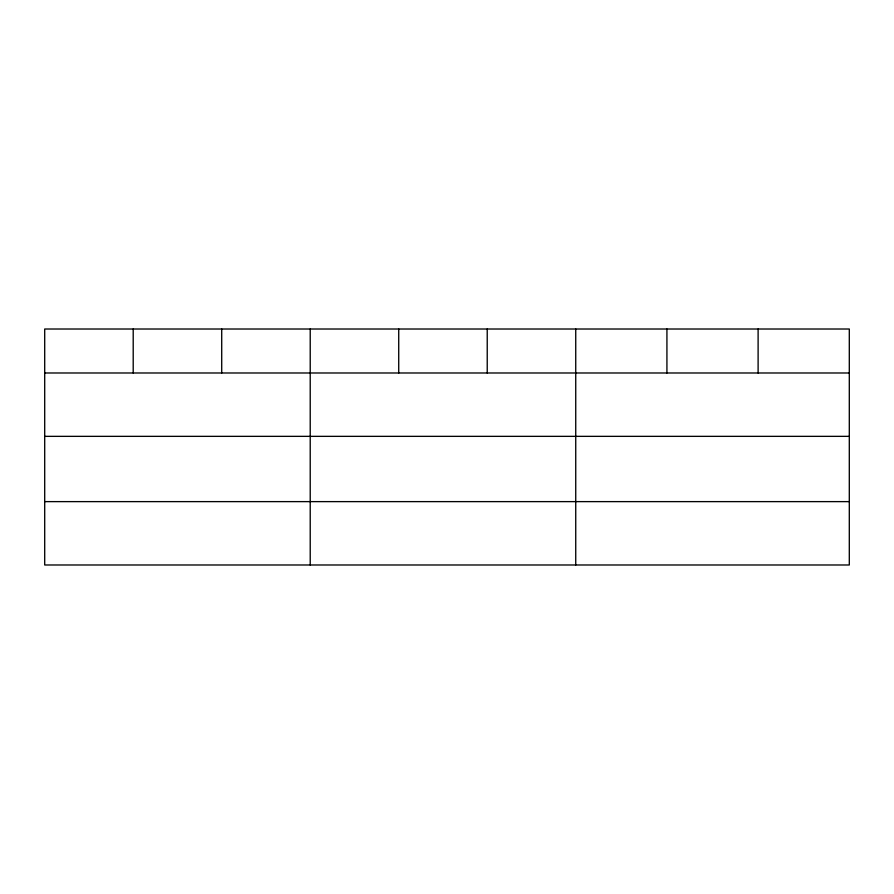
<?xml version="1.0" encoding="UTF-8"?>
<svg xmlns="http://www.w3.org/2000/svg" width="894" height="894" viewBox="0 0 894 894"><rect width="100%" height="100%" fill="white"/><g stroke="black" fill="none" stroke-linecap="round" stroke-linejoin="round"><path stroke-width="1.34" d="M849.3 436.35L849.3 329.014L44.7 329.014L44.7 564.986L849.3 564.986L849.3 436.35L44.7 436.35M44.7 372.988L849.3 372.988M44.7 501.623L849.3 501.623M758.112 329.014L758.112 372.988M666.924 329.014L666.924 372.988M575.736 329.014L575.736 564.986M487.23 329.014L487.23 372.988M398.724 329.014L398.724 372.988M310.218 329.014L310.218 564.986M221.712 329.014L221.712 372.988M133.206 329.014L133.206 372.988"/></g></svg>
